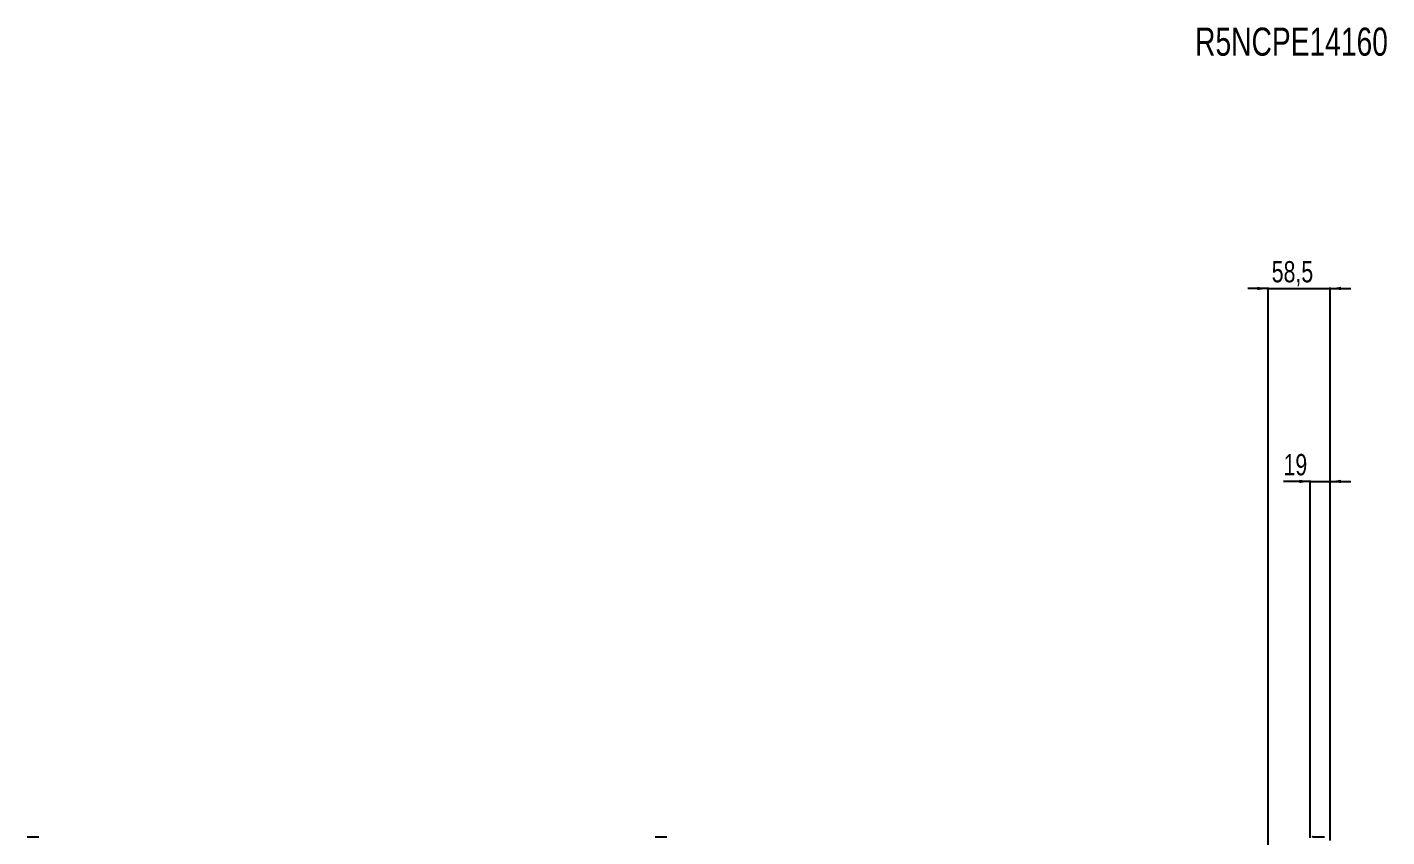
# Model space of a CAD drawing. Header units: millimetres. Extents: x -1565 to 3390, y -1390 to 1219.
# Drawn here: x -324 to 956, y 457 to 1219 of the extents above; entities that cross this region are included whole.
import ezdxf

# ---------------------------------------------------------------- set-up
doc = ezdxf.new("R2010")
doc.units = ezdxf.units.MM
doc.layers.add('FORMAT', color=7, linetype='Continuous')
doc.styles.add('SLDTEXTSTYLE0', font='TXT', dxfattribs={"width": 0.75})
doc.dimstyles.new('SLDDIMSTYLE1', dxfattribs={"dimtxt": 20, "dimasz": 10, "dimexe": 0, "dimexo": 0.0625, "dimgap": 5, "dimtad": 2, "dimdec": 1, "dimrnd": 1e-09, "dimzin": 12, "dimdsep": 46, "dimtxsty": 'SLDTEXTSTYLE0', "dimsah": 1, "dimcen": 0.09, "dimadec": 0, "dimazin": 3, "dimtfac": 1, "dimtmove": 0, "dimatfit": 0, "dimfxl": 0, "dimfrac": 2, "dimtolj": 1, "dimtzin": 12, "dimarcsym": 0})

# ---------------------------------------------------------------- blocks, each defined once
blk = doc.blocks.new('_D_4')
at = {"layer": 'FORMAT'}
for p, q in [((843.9, 973.3), (824.7, 973.3)), ((843.9, 394.3), (843.9, 974.3)), ((843.9, 973.3), (902.4, 973.3)), ((902.4, 453.7), (902.4, 974.3)), ((902.4, 973.3), (921.6, 973.3))]:
    blk.add_line(p, q, dxfattribs=at)
for points in [[(843.9, 973.3), (833.9, 974.9), (833.9, 971.8)], [(902.4, 973.3), (912.4, 971.8), (912.4, 974.9)]]:
    blk.add_solid(points, dxfattribs=at)
at = {"layer": 'FORMAT', "insert": (847.3, 999.1), "char_height": 20, "attachment_point": 1, "style": 'SLDTEXTSTYLE0'}
blk.add_mtext('58,5', dxfattribs=at)
blk = doc.blocks.new('_D_5')
at = {"layer": 'FORMAT'}
for p, q in [((883.4, 791.7), (858.4, 791.7)), ((883.4, 456.3), (883.4, 792.7)), ((883.4, 791.7), (902.4, 791.7)), ((902.4, 453.7), (902.4, 792.7)), ((902.4, 791.7), (921.6, 791.7))]:
    blk.add_line(p, q, dxfattribs=at)
for points in [[(883.4, 791.7), (873.4, 793.3), (873.4, 790.2)], [(902.4, 791.7), (912.4, 790.2), (912.4, 793.3)]]:
    blk.add_solid(points, dxfattribs=at)
at = {"layer": 'FORMAT', "insert": (858.4, 817.5), "char_height": 20, "attachment_point": 1, "style": 'SLDTEXTSTYLE0'}
blk.add_mtext('19', dxfattribs=at)

msp = doc.modelspace()

# ---------------------------------------------------------------- linework, layer by layer
at = {"color": 7, "linetype": 'Continuous', "lineweight": 25}
for p, q in [((-323.94, 457.28), (-312.94, 457.28)), ((267.06, 457.28), (275.57, 457.28)), ((275.57, 457.28), (278.06, 457.28)), ((885.9, 457.28), (886.8, 457.28)), ((886.8, 457.28), (896.9, 457.28))]:
    msp.add_line(p, q, dxfattribs=at)
msp.add_arc((885.9, 457.03), 0.25, 90, 180, dxfattribs=at)

# ---------------------------------------------------------------- texts
at = {"layer": 'FORMAT', "insert": (775.21, 1218.85), "char_height": 26.4583, "attachment_point": 1, "style": 'SLDTEXTSTYLE0'}
msp.add_mtext('R5NCPE14160', dxfattribs=at)

# ---------------------------------------------------------------- dimensions: what is measured, and where the dimension line sits
at = {"layer": 'FORMAT'}
for base, p1, picture, middle in [((902.4, 973.33), (843.92, 394.34), '_D_4', (873.16, 973.33)), ((902.4, 791.75), (883.4, 456.28), '_D_5', (873.16, 791.75))]:
    dim = msp.add_linear_dim(base=base, p1=p1, p2=(902.4, 453.68), dimstyle='SLDDIMSTYLE1', dxfattribs=at)
    dim.commit()
    dim.dimension.update_dxf_attribs({"geometry": picture, "text_midpoint": middle, "dimtype": 160})

doc.saveas('drawing.dxf')
